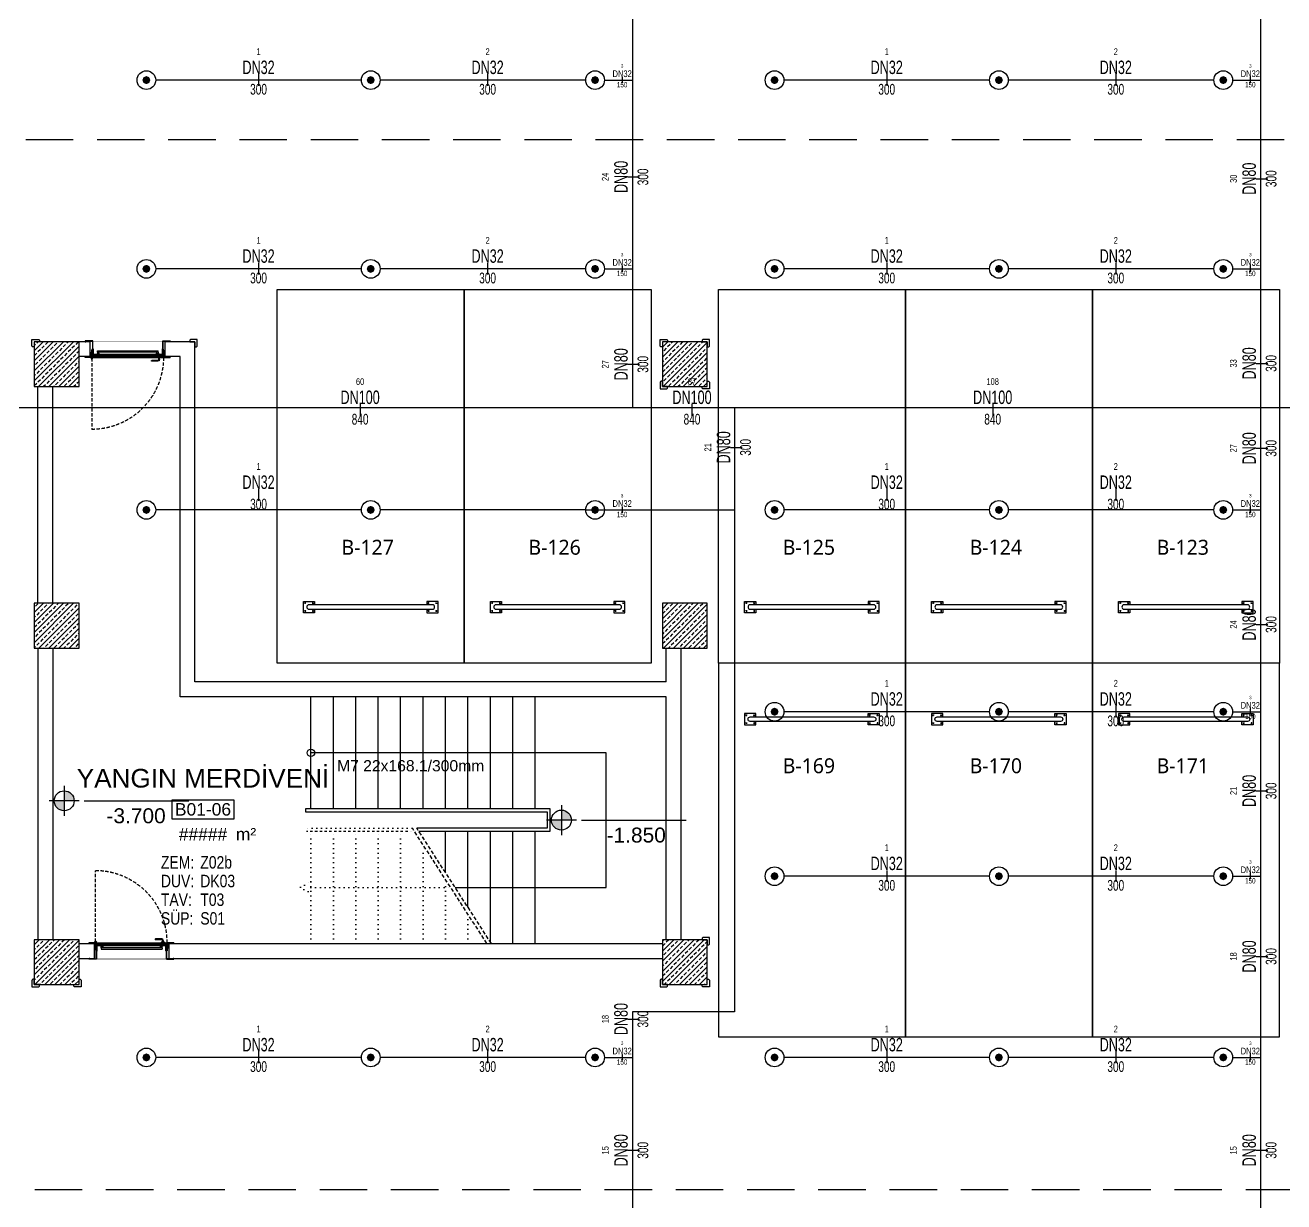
# Model space of a CAD drawing. Header units: millimetres. Extents: x -379292 to 1221486, y 92049 to 447512.
# Drawn here: x 360407 to 377238, y 237412 to 253154 of the extents above; entities that cross this region are included whole.
import ezdxf
from ezdxf.enums import TextEntityAlignment as Align

# ---------------------------------------------------------------- set-up
doc = ezdxf.new("R2010")
doc.units = ezdxf.units.MM
for name, pattern in [('( Hidden )', [0.375, 0.25, -0.125]), ('DOT', [6.35, 0, -6.35]), ('HIDDEN', [9.525, 6.35, -3.175])]:
    doc.linetypes.add(name, pattern=pattern)
for name, color, linetype in [('-M-YNGN-BORUID', 7, 'Continuous'), ('-M-YNGN-BORUUZUN', 7, 'Continuous'), ('-M-YNGN-BORUYUK', 7, 'Continuous'), ('-M-YNGN-SPR-YUK', 7, 'Continuous'), ('-M-YNGN-ZON2-CAP-', 7, 'Continuous'), ('-M-YNGN-ZON2-SPR-', 7, 'Continuous'), ('010-05', 1, 'Continuous'), ('05_DOOR', 2, 'Continuous'), ('05_EQUIPMENT', 1, 'Continuous'), ('05_HANDRAIL', 153, 'Continuous'), ('05_HATCH 1', 101, 'Continuous'), ('05_HATCH CONCRETE', 141, 'Continuous'), ('05_HATCH SOLID-1', 252, 'Continuous'), ('05_MATERIAL TEXT', 112, 'Continuous'), ('05_PLAN LEVEL', 2, 'Continuous'), ('05_ROOM M2', 161, 'Continuous'), ('05_ROOM NAME', 153, 'Continuous'), ('05_ROOM NUMBER', 152, 'Continuous'), ('05_STAIRS', 52, 'Continuous'), ('05_STAIRS ARROW', 2, 'Continuous'), ('05_STEEL HIDDEN', 61, 'HIDDEN'), ('05_SYMBOL', 2, 'Continuous'), ('05_TEXT 2.5', 212, 'Continuous'), ('05_WALL', 3, 'Continuous'), ('202-A-Y-MahalAd', 141, 'Continuous')]:
    doc.layers.add(name, color=color, linetype=linetype)
doc.layers.add('-M-YNGN-SPR-CAPCIZGI', color=188, linetype='Continuous', plot=False)
doc.layers.add('-M-YNGN-ZON2', color=4, linetype='SP', lineweight=30)
doc.styles.add('CIZGI', font='tahoma.ttf', dxfattribs={"width": 0.8, "oblique": 20})
doc.styles.add('DIM', font='arial.ttf')
doc.styles.add('HCAD', font='HCAD.SHX', dxfattribs={"width": 0.8, "height": 0.2})
doc.styles.add('PIPESIZE', font='hcad.shx', dxfattribs={"width": 0.8})
doc.styles.add('SPR-NOT', font='romans.shx')
doc.styles.get("Standard").update_dxf_attribs({"font": 'segoeuil.ttf'})
doc.styles.add('YAZI-2', font='arial.ttf', dxfattribs={"height": 2})
doc.styles.add('YAZI-2.5', font='arial.ttf', dxfattribs={"height": 2.5})
doc.styles.add('YAZI-3', font='arial.ttf', dxfattribs={"height": 3})
doc.linetypes.add('SP', pattern='A,2,-0.1,["SP",CIZGI,S=0.14,R=0.2,X=0,Y=-0.07],-0.255', length=2.355)
pattern_1 = [(225, (19752.8965, 13790.6787), (0.224506403, -0.224506403), []), (315, (19752.8965, 13790.6787), (0.224506403, 0.224506403), [])]
pattern_2 = [(315, (-21740.32198, 13790.6787), (-0.224506403, -0.224506403), []), (225, (-21740.32198, 13790.6787), (-0.224506403, 0.224506403), [])]
pattern_3 = [(270, (-695728.2336, -3493868.9414), (1.3748153225, -2.38125), [1.5875, -3.175]), (30, (-695728.2336, -3493868.9414), (1.3748153315, 2.3812499948), [1.5875, -3.175]), (330, (-695728.2336, -3493868.9414), (2.749630654, -5.2e-09), [-3.175, 1.5875])]
pattern_4 = [(225, (905000, -3e-07), (67.351921, -67.351921), []), (225, (904932.65, -3e-07), (67.351921, -67.351921), [47.625, -23.8125])]

# ---------------------------------------------------------------- blocks, each defined once
blk = doc.blocks.new('202_Vida')
at = {"color": 0, "linetype": 'ByBlock', "ltscale": 0.2}
for points in [[(1, 0), (-1, 0)], [(0, 1), (0, -1)]]:
    blk.add_lwpolyline(points, dxfattribs=at)
at = {"color": 0, "linetype": 'ByBlock'}
for radius in [0.42, 0.23, 0.155]:
    blk.add_circle((0, 0), radius, dxfattribs=at)
blk = doc.blocks.new('202_Stoper')
at = {"color": 0, "linetype": 'ByBlock'}
for points in [[(-750, -30), (-750, -75), (-900, -75), (-900, 75), (-750, 75), (-750, 30)], [(750, -30), (750, -75), (900, -75), (900, 75), (750, 75), (750, 30)]]:
    blk.add_lwpolyline(points, dxfattribs=at)
blk.add_lwpolyline([(825, -30, 1), (825, 30), (-825, 30, 1), (-825, -30)], format="xyb", close=True, dxfattribs=at)
at = {"color": 0, "linetype": 'ByBlock', "yscale": 10, "zscale": 10, "rotation": 180}
for p, xscale in [((-877, 53), -10), ((-772, 53), 10), ((772, 53), -10), ((877, 53), 10)]:
    blk.add_blockref('202_Vida', p, dxfattribs=dict(at, xscale=xscale))
at = {"color": 0, "linetype": 'ByBlock', "yscale": 10, "zscale": 10}
for p, xscale in [((-877, -52), 10), ((-772, -52), -10), ((772, -52), 10), ((877, -52), -10)]:
    blk.add_blockref('202_Vida', p, dxfattribs=dict(at, xscale=xscale))
blk = doc.blocks.new('202_Mahalblok')
at = {"color": 0, "linetype": 'ByBlock', "flags": 128}
blk.add_lwpolyline([(0, 0), (0, 5000), (2500, 5000), (2500, 0)], close=True, dxfattribs=at)
at = {"color": 252}
blk.add_blockref('202_Stoper', (1250, 750), dxfattribs=at)
at = {"color": 0, "linetype": 'ByBlock', "ltscale": 25}
blk.add_attdef('MAHALNO', text='', height=200, dxfattribs=at).set_placement((1209, 1390), align=Align.BOTTOM_CENTER)
blk = doc.blocks.new('PLAN KOT IKILI')
at = {"layer": '05_PLAN LEVEL'}
h = blk.add_hatch(color=2, dxfattribs=at)
h.paths.add_polyline_path([(0, 2), (0, 0), (2, 0, 0.414214)])
h.paths.add_polyline_path([(0, 0), (-2, 0, 0.414214), (0, -2)])
at = {"layer": '05_PLAN LEVEL', "color": 2}
for p, q in [((0, 3), (0, -3)), ((3, 0), (-3, 0)), ((4, 0), (25, 0))]:
    blk.add_line(p, q, dxfattribs=at)
blk.add_circle((0, 0), 2, dxfattribs=at)
at = {"layer": '05_PLAN LEVEL', "style": 'YAZI-3'}
for tag, p in [('BITMISKOT', (15, 3)), ('KABAKOT', (15, -3))]:
    blk.add_attdef(tag, text='', height=3, dxfattribs=at).set_placement(p, align=Align.MIDDLE)
blk = doc.blocks.new('*U87')
at = {"layer": '05_HANDRAIL', "color": 8}
blk.add_lwpolyline([(1444, 1500), (3200, 1500), (3200, 1800), (-70, 1800), (-70, 1760), (3160, 1760), (3160, 1540), (1418, 1540)], dxfattribs=at)
at = {"layer": '05_HANDRAIL', "color": 8, "linetype": 'DOT', "ltscale": 10}
blk.add_lwpolyline([(1352, 1540), (-50, 1540), (-50, 1500), (1384, 1500)], dxfattribs=at)
at = {"layer": '05_STAIRS', "color": 8, "flags": 128}
for points in [[(0, 1800), (0, 3300)], [(300, 1800), (300, 3300)], [(600, 1800), (600, 3300)], [(900, 1800), (900, 3300)], [(1200, 1800), (1200, 3300)], [(1500, 1800), (1500, 3300)], [(1800, 1800), (1800, 3300)], [(2100, 1800), (2100, 3300)], [(2400, 1800), (2400, 3300)], [(2700, 1800), (2700, 3300)], [(3000, 1800), (3000, 3300)], [(1928, 750), (3000, 750), (3950, 750), (3950, 2550), (0, 2550)], [(1444, 1500), (3200, 1500), (3200, 1800), (0, 1800)], [(1800, 949), (1800, 1500)], [(2100, 484), (2100, 1500)], [(2400, 0), (2400, 1500)], [(2700, 0), (2700, 1500)], [(3000, 0), (3000, 1500)]]:
    blk.add_lwpolyline(points, dxfattribs=at)
at = {"layer": '05_STAIRS', "color": 8, "linetype": '( Hidden )', "ltscale": 200}
for points in [[(2353, 0), (1358, 1540)], [(2413, 0), (1418, 1540)]]:
    blk.add_lwpolyline(points, dxfattribs=at)
at = {"layer": '05_STAIRS', "color": 8, "linetype": 'DOT', "ltscale": 10, "flags": 128}
for points in [[(0, 0), (0, 1500)], [(0, 1500), (1384, 1500)], [(300, 0), (300, 1500)], [(600, 0), (600, 1500)], [(900, 0), (900, 1500)], [(1200, 0), (1200, 1500)], [(1500, 1413), (1500, 1500)], [(1500, 0), (1500, 1321)], [(1800, 0), (1800, 856)], [(0, 825), (0, 675), (-145, 750), (0, 825)], [(0, 750), (1869, 750)], [(2100, 0), (2100, 392)]]:
    blk.add_lwpolyline(points, dxfattribs=at)
at = {"layer": '05_STAIRS ARROW', "color": 8, "ltscale": 2}
blk.add_circle((0, 2550), 50, dxfattribs=at)
blk = doc.blocks.new('VIDA')
at = {"layer": '05_EQUIPMENT'}
h = blk.add_hatch(dxfattribs=at)
h.set_pattern_fill('LINE', color=256, scale=0.1, angle=150, style=0)
h.set_pattern_definition([(330, (-3585.31887, 6072.20274), (0.03125, 0.05412658774), [])])
h.paths.add_polyline_path([(-0.1, -0.3), (-0.1, -1.7), (0.1, -1.7), (0.1, -0.3)])
h.paths.add_polyline_path([(-0.1, -0.3), (0.1, -0.3), (0, 0)])
for p, q in [((-0.1, -0.3), (0, 0)), ((0.1, -0.3), (0, 0)), ((0, -2), (-0.2, -2)), ((0.1, -1.7), (-0.1, -1.7)), ((0.1, -2), (-0.1, -2)), ((0, -2), (0, -2)), ((0.2, -2), (0, -2)), ((0, -2), (0, -2)), ((0, -2), (0, -2))]:
    blk.add_line(p, q, dxfattribs=at)
for points in [[(-0.2, -2), (-0.1, -2), (-0.1, -0.3)], [(0.2, -2), (0.1, -2), (0.1, -0.3)]]:
    blk.add_lwpolyline(points, dxfattribs=at)
blk = doc.blocks.new('*U97')
at = {"color": 8}
blk.add_wipeout([(0, 5), (0, -206), (1000, -206), (1000, 5)], dxfattribs=at)
at = {"layer": '010-05', "ltscale": 7}
h = blk.add_hatch(dxfattribs=at)
h.set_pattern_fill('ANSI37', color=8, scale=0.1, angle=540, style=0)
h.set_pattern_definition(pattern_1)
edge = h.paths.add_edge_path(flags=16)
edge.add_line((28, -35), (28, -44))
edge.add_line((28, -44), (22, -44))
edge.add_line((22, -44), (22, -37))
edge.add_arc((26, -39), 4.69, 56.5428, 159.2569, ccw=False)
edge = h.paths.add_edge_path()
edge.add_line((29, -33), (29, -45))
edge.add_line((29, -45), (21, -45))
edge.add_line((21, -45), (21, -31))
edge.add_line((21, -31), (34, -31))
edge.add_line((34, -31), (32, -31))
edge.add_arc((32, -34), 2.82, 91.1093, 165.5986)
edge = h.paths.add_edge_path(flags=16)
edge.add_arc((32, -34), 3.82, 143.4668, 165.5986, ccw=False)
edge.add_line((29, -32), (22, -32))
edge.add_line((22, -32), (22, -35))
edge.add_arc((26, -42), 8.25, 70.1103, 120.2945, ccw=False)
edge.add_line((28, -34), (28, -33))
edge.add_line((28, -33), (29, -33))
h = blk.add_hatch(dxfattribs=at)
h.set_pattern_fill('ANSI37', color=8, scale=0.1, angle=540, style=0)
h.set_pattern_definition(pattern_2)
edge = h.paths.add_edge_path(flags=16)
edge.add_line((972, -35), (972, -44))
edge.add_line((972, -44), (978, -44))
edge.add_line((978, -44), (978, -37))
edge.add_arc((974, -39), 4.69, 20.7431, 123.4572)
edge = h.paths.add_edge_path()
edge.add_line((971, -33), (971, -45))
edge.add_line((971, -45), (979, -45))
edge.add_line((979, -45), (979, -31))
edge.add_line((979, -31), (966, -31))
edge.add_line((966, -31), (968, -31))
edge.add_arc((968, -34), 2.82, 14.4014, 88.8907, ccw=False)
edge = h.paths.add_edge_path(flags=16)
edge.add_arc((968, -34), 3.82, 14.4014, 36.5332)
edge.add_line((971, -32), (978, -32))
edge.add_line((978, -32), (978, -35))
edge.add_arc((974, -42), 8.25, 59.7055, 109.8897)
edge.add_line((972, -34), (972, -33))
edge.add_line((972, -33), (971, -33))
at = {"layer": '05_HATCH 1'}
h = blk.add_hatch(dxfattribs=at)
h.set_pattern_fill('HONEY', color=8, scale=0.5, angle=270, style=0)
h.set_pattern_definition(pattern_3)
h.paths.add_polyline_path([(40, -3), (44, -9), (956, -9), (960, -3)])
h = blk.add_hatch(dxfattribs=at)
h.set_pattern_fill('HONEY', color=8, scale=0.5, angle=270, style=0)
h.set_pattern_definition(pattern_3)
h.paths.add_polyline_path([(40, -15), (44, -10), (956, -10), (960, -15)])
at = {"color": 8, "linetype": 'HIDDEN', "ltscale": 7}
blk.add_line((21, 21), (21, 973), dxfattribs=at)
at = {"color": 8, "ltscale": 7}
for p, q in [((22, 10), (948, 10)), ((22, 10), (978, 10)), ((22, 9), (22, 10)), ((27, 2), (27, 1)), ((27, 2), (37, 2)), ((27, 1), (37, 1)), ((37, 5), (36, 5)), ((37, 9), (963, 9)), ((963, 2), (37, 2)), ((37, 2), (44, -9)), ((37, 1), (43, -9)), ((905, 60), (822, 60)), ((905, 50), (822, 50)), ((942, 15), (897, 15)), ((897, 15), (897, 10)), ((915, 40), (915, 15)), ((925, 40), (925, 15)), ((942, 15), (942, 10)), ((963, 2), (956, -9)), ((963, 1), (957, -9)), ((963, 5), (964, 5)), ((973, 2), (963, 2)), ((973, 1), (963, 1)), ((973, 2), (973, 1)), ((978, 9), (978, 10)), ((978, 9), (978, 10)), ((963, -27), (22, -27)), ((22, -27), (963, -27)), ((22, -28), (22, -27)), ((963, -28), (22, -28)), ((978, -28), (22, -28)), ((43, -9), (27, -9)), ((27, -20), (37, -20)), ((27, -20), (27, -21)), ((27, -21), (37, -21)), ((33, -28), (963, -28)), ((37, -23), (36, -23)), ((37, -20), (43, -9)), ((37, -21), (44, -10)), ((963, -21), (37, -21)), ((956, -9), (44, -9)), ((956, -10), (44, -10)), ((96, -58), (96, -38)), ((909, -58), (96, -58)), ((96, -58), (96, -78)), ((96, -78), (909, -78)), ((116, -38), (116, -58)), ((889, -38), (889, -58)), ((909, -58), (909, -38)), ((909, -58), (909, -78)), ((963, -21), (956, -10)), ((963, -20), (957, -9)), ((957, -9), (973, -9)), ((973, -20), (963, -20)), ((973, -21), (963, -21)), ((963, -23), (964, -23)), ((973, -20), (973, -21)), ((978, -28), (978, -27)), ((978, -28), (978, -27))]:
    blk.add_line(p, q, dxfattribs=at)
at = {"color": 8, "ltscale": 7, "flags": 128}
for points in [[(36, -101, -1), (34, -101), (34, -85), (32, -85), (32, -101, 1), (38, -101), (38, -35, 1), (30, -35), (30, -45), (20, -45), (20, 10), (-68, 10), (-68, 0), (-58, 0), (-58, 2), (-66, 2), (-66, 8), (18, 8), (18, -47), (32, -47), (32, -35, -1), (36, -35)], [(964, -101, 1), (966, -101), (966, -85), (968, -85), (968, -101, -1), (962, -101), (962, -35, -1), (970, -35), (970, -45), (980, -45), (980, 10), (1068, 10), (1068, 0), (1058, 0), (1058, 2), (1066, 2), (1066, 8), (982, 8), (982, -47), (968, -47), (968, -35, 1), (964, -35)]]:
    blk.add_lwpolyline(points, format="xyb", close=True, dxfattribs=at)
at = {"color": 8, "ltscale": 7}
for points in [[(37, 5), (37, 9), (22, 9), (22, -27), (37, -27), (37, -23)], [(36, 5), (36, 8), (23, 8), (23, -26), (36, -26), (36, -23)], [(963, 5), (963, 9), (978, 9), (978, -27), (963, -27), (963, -23)], [(964, 5), (964, 8), (977, 8), (977, -26), (964, -26), (964, -23)], [(86, -28), (86, -38), (128, -38), (128, -28)], [(919, -28), (919, -38), (877, -38), (877, -28)]]:
    blk.add_lwpolyline(points, dxfattribs=at)
for points in [[(32, -55), (32, -210), (-68, -210), (-68, -200), (-58, -200), (-58, -202), (-66, -202), (-66, -208), (30, -208), (30, -55)], [(29, -57), (20, -57), (20, -83), (30, -93), (30, -106), (28, -106), (28, -94), (18, -84), (18, -55), (29, -55)], [(40, -3), (44, -9), (956, -9), (960, -3)], [(40, -15), (44, -10), (956, -10), (960, -15)], [(968, -55), (968, -210), (1068, -210), (1068, -200), (1058, -200), (1058, -202), (1066, -202), (1066, -208), (970, -208), (970, -55)], [(971, -57), (980, -57), (980, -83), (970, -93), (970, -106), (972, -106), (972, -94), (982, -84), (982, -55), (971, -55)]]:
    blk.add_lwpolyline(points, close=True, dxfattribs=at)
for radius in [10.1, 6.72]:
    blk.add_circle((21, 21), radius, dxfattribs=at)
at = {"color": 8, "linetype": 'HIDDEN', "ltscale": 7}
blk.add_arc((18, 13), 960, 359.7875, 89.8098, dxfattribs=at)
at = {"color": 8, "ltscale": 7}
for centre, radius, start, end in [((822, 55), 5, 90, 270), ((905, 40), 20, 0, 90), ((905, 40), 10, 0, 90)]:
    blk.add_arc(centre, radius, start, end, dxfattribs=at)
at = {"layer": '010-05', "color": 8, "ltscale": 7}
for points in [[(29, -33, -0.336971), (32, -31), (34, -31), (29, -31), (21, -31), (21, -45), (29, -45)], [(28, -34, 0.222538), (22, -35), (22, -32), (29, -32, 0.09687), (29, -33), (28, -33)], [(28, -44), (22, -44), (22, -37, -0.473637), (28, -35)], [(971, -33, 0.336971), (968, -31), (966, -31), (971, -31), (979, -31), (979, -45), (971, -45)], [(972, -34, -0.222538), (978, -35), (978, -32), (971, -32, -0.09687), (971, -33), (972, -33)], [(972, -44), (978, -44), (978, -37, 0.473637), (972, -35)]]:
    blk.add_lwpolyline(points, format="xyb", close=True, dxfattribs=at)
at = {"layer": '05_STEEL HIDDEN', "color": 8, "ltscale": 7}
for points in [[(17, -48), (17, -23), (11, -23), (11, -49), (23, -77), (23, -99), (29, -99), (29, -76)], [(983, -48), (983, -23), (989, -23), (989, -49), (977, -77), (977, -99), (971, -99), (971, -76)]]:
    blk.add_lwpolyline(points, close=True, dxfattribs=at)
at = {"layer": '05_STEEL HIDDEN', "color": 8, "ltscale": 7, "flags": 128}
for points in [[(17, -23), (18, -23), (18, -48), (30, -76), (30, -99), (29, -99)], [(983, -23), (982, -23), (982, -48), (970, -76), (970, -99), (971, -99)]]:
    blk.add_lwpolyline(points, dxfattribs=at)
at = {"layer": '05_WALL', "color": 8, "ltscale": 20}
for points in [[(0, 0), (0, -200)], [(1000, 0), (1000, -200)]]:
    blk.add_lwpolyline(points, dxfattribs=at)
at = {"color": 8, "ltscale": 7, "yscale": 10, "zscale": 10, "rotation": 180}
for p, xscale in [((25, -65), -10), ((975, -65), 10)]:
    blk.add_blockref('VIDA', p, dxfattribs=dict(at, xscale=xscale))
blk = doc.blocks.new('bariyer')
at = {"color": 8, "ltscale": 25}
blk.add_lwpolyline([(0, -70), (15, -70, 0.414214), (30, -55), (30, 30), (-55, 30, 0.414214), (-70, 15), (-70, 0), (0, 0)], format="xyb", close=True, dxfattribs=at)
blk = doc.blocks.new('*U98')
at = {"color": 8}
blk.add_wipeout([(0, 5), (0, -206), (1000, -206), (1000, 5)], dxfattribs=at)
at = {"layer": '010-05', "ltscale": 7}
h = blk.add_hatch(dxfattribs=at)
h.set_pattern_fill('ANSI37', color=8, scale=0.1, angle=540, style=0)
h.set_pattern_definition(pattern_1)
edge = h.paths.add_edge_path(flags=16)
edge.add_line((28, -35), (28, -44))
edge.add_line((28, -44), (22, -44))
edge.add_line((22, -44), (22, -37))
edge.add_arc((26, -39), 4.69, 56.5428, 159.2569, ccw=False)
edge = h.paths.add_edge_path()
edge.add_line((29, -33), (29, -45))
edge.add_line((29, -45), (21, -45))
edge.add_line((21, -45), (21, -31))
edge.add_line((21, -31), (34, -31))
edge.add_line((34, -31), (32, -31))
edge.add_arc((32, -34), 2.82, 91.1093, 165.5986)
edge = h.paths.add_edge_path(flags=16)
edge.add_arc((32, -34), 3.82, 143.4668, 165.5986, ccw=False)
edge.add_line((29, -32), (22, -32))
edge.add_line((22, -32), (22, -35))
edge.add_arc((26, -42), 8.25, 70.1103, 120.2945, ccw=False)
edge.add_line((28, -34), (28, -33))
edge.add_line((28, -33), (29, -33))
h = blk.add_hatch(dxfattribs=at)
h.set_pattern_fill('ANSI37', color=8, scale=0.1, angle=540, style=0)
h.set_pattern_definition(pattern_2)
edge = h.paths.add_edge_path(flags=16)
edge.add_line((972, -35), (972, -44))
edge.add_line((972, -44), (978, -44))
edge.add_line((978, -44), (978, -37))
edge.add_arc((974, -39), 4.69, 20.7431, 123.4572)
edge = h.paths.add_edge_path()
edge.add_line((971, -33), (971, -45))
edge.add_line((971, -45), (979, -45))
edge.add_line((979, -45), (979, -31))
edge.add_line((979, -31), (966, -31))
edge.add_line((966, -31), (968, -31))
edge.add_arc((968, -34), 2.82, 14.4014, 88.8907, ccw=False)
edge = h.paths.add_edge_path(flags=16)
edge.add_arc((968, -34), 3.82, 14.4014, 36.5332)
edge.add_line((971, -32), (978, -32))
edge.add_line((978, -32), (978, -35))
edge.add_arc((974, -42), 8.25, 59.7055, 109.8897)
edge.add_line((972, -34), (972, -33))
edge.add_line((972, -33), (971, -33))
at = {"layer": '05_HATCH 1'}
h = blk.add_hatch(dxfattribs=at)
h.set_pattern_fill('HONEY', color=8, scale=0.5, angle=270, style=0)
h.set_pattern_definition(pattern_3)
h.paths.add_polyline_path([(40, -3), (44, -9), (956, -9), (960, -3)])
h = blk.add_hatch(dxfattribs=at)
h.set_pattern_fill('HONEY', color=8, scale=0.5, angle=270, style=0)
h.set_pattern_definition(pattern_3)
h.paths.add_polyline_path([(40, -15), (44, -10), (956, -10), (960, -15)])
at = {"color": 8, "linetype": 'HIDDEN', "ltscale": 7}
blk.add_line((21, 21), (21, 973), dxfattribs=at)
at = {"color": 8, "ltscale": 7}
for p, q in [((22, 10), (948, 10)), ((22, 10), (978, 10)), ((22, 9), (22, 10)), ((27, 2), (27, 1)), ((27, 2), (37, 2)), ((27, 1), (37, 1)), ((37, 5), (36, 5)), ((37, 9), (963, 9)), ((963, 2), (37, 2)), ((37, 2), (44, -9)), ((37, 1), (43, -9)), ((905, 60), (822, 60)), ((905, 50), (822, 50)), ((942, 15), (897, 15)), ((897, 15), (897, 10)), ((915, 40), (915, 15)), ((925, 40), (925, 15)), ((942, 15), (942, 10)), ((963, 2), (956, -9)), ((963, 1), (957, -9)), ((963, 5), (964, 5)), ((973, 2), (963, 2)), ((973, 1), (963, 1)), ((973, 2), (973, 1)), ((978, 9), (978, 10)), ((978, 9), (978, 10)), ((963, -27), (22, -27)), ((22, -27), (963, -27)), ((22, -28), (22, -27)), ((963, -28), (22, -28)), ((978, -28), (22, -28)), ((43, -9), (27, -9)), ((27, -20), (37, -20)), ((27, -20), (27, -21)), ((27, -21), (37, -21)), ((33, -28), (963, -28)), ((37, -23), (36, -23)), ((37, -20), (43, -9)), ((37, -21), (44, -10)), ((963, -21), (37, -21)), ((956, -9), (44, -9)), ((956, -10), (44, -10)), ((96, -58), (96, -38)), ((909, -58), (96, -58)), ((96, -58), (96, -78)), ((96, -78), (909, -78)), ((116, -38), (116, -58)), ((889, -38), (889, -58)), ((909, -58), (909, -38)), ((909, -58), (909, -78)), ((963, -21), (956, -10)), ((963, -20), (957, -9)), ((957, -9), (973, -9)), ((973, -20), (963, -20)), ((973, -21), (963, -21)), ((963, -23), (964, -23)), ((973, -20), (973, -21)), ((978, -28), (978, -27)), ((978, -28), (978, -27))]:
    blk.add_line(p, q, dxfattribs=at)
at = {"color": 8, "ltscale": 7, "flags": 128}
for points in [[(36, -101, -1), (34, -101), (34, -85), (32, -85), (32, -101, 1), (38, -101), (38, -35, 1), (30, -35), (30, -45), (20, -45), (20, 10), (-68, 10), (-68, 0), (-58, 0), (-58, 2), (-66, 2), (-66, 8), (18, 8), (18, -47), (32, -47), (32, -35, -1), (36, -35)], [(964, -101, 1), (966, -101), (966, -85), (968, -85), (968, -101, -1), (962, -101), (962, -35, -1), (970, -35), (970, -45), (980, -45), (980, 10), (1068, 10), (1068, 0), (1058, 0), (1058, 2), (1066, 2), (1066, 8), (982, 8), (982, -47), (968, -47), (968, -35, 1), (964, -35)]]:
    blk.add_lwpolyline(points, format="xyb", close=True, dxfattribs=at)
at = {"color": 8, "ltscale": 7}
for points in [[(37, 5), (37, 9), (22, 9), (22, -27), (37, -27), (37, -23)], [(36, 5), (36, 8), (23, 8), (23, -26), (36, -26), (36, -23)], [(963, 5), (963, 9), (978, 9), (978, -27), (963, -27), (963, -23)], [(964, 5), (964, 8), (977, 8), (977, -26), (964, -26), (964, -23)], [(86, -28), (86, -38), (128, -38), (128, -28)], [(919, -28), (919, -38), (877, -38), (877, -28)]]:
    blk.add_lwpolyline(points, dxfattribs=at)
for points in [[(32, -55), (32, -210), (-68, -210), (-68, -200), (-58, -200), (-58, -202), (-66, -202), (-66, -208), (30, -208), (30, -55)], [(29, -57), (20, -57), (20, -83), (30, -93), (30, -106), (28, -106), (28, -94), (18, -84), (18, -55), (29, -55)], [(40, -3), (44, -9), (956, -9), (960, -3)], [(40, -15), (44, -10), (956, -10), (960, -15)], [(968, -55), (968, -210), (1068, -210), (1068, -200), (1058, -200), (1058, -202), (1066, -202), (1066, -208), (970, -208), (970, -55)], [(971, -57), (980, -57), (980, -83), (970, -93), (970, -106), (972, -106), (972, -94), (982, -84), (982, -55), (971, -55)]]:
    blk.add_lwpolyline(points, close=True, dxfattribs=at)
for radius in [10.1, 6.72]:
    blk.add_circle((21, 21), radius, dxfattribs=at)
at = {"color": 8, "linetype": 'HIDDEN', "ltscale": 7}
blk.add_arc((18, 13), 960, 359.7875, 89.8098, dxfattribs=at)
at = {"color": 8, "ltscale": 7}
for centre, radius, start, end in [((822, 55), 5, 90, 270), ((905, 40), 20, 0, 90), ((905, 40), 10, 0, 90)]:
    blk.add_arc(centre, radius, start, end, dxfattribs=at)
at = {"layer": '010-05', "color": 8, "ltscale": 7}
for points in [[(29, -33, -0.336971), (32, -31), (34, -31), (29, -31), (21, -31), (21, -45), (29, -45)], [(28, -34, 0.222538), (22, -35), (22, -32), (29, -32, 0.09687), (29, -33), (28, -33)], [(28, -44), (22, -44), (22, -37, -0.473637), (28, -35)], [(971, -33, 0.336971), (968, -31), (966, -31), (971, -31), (979, -31), (979, -45), (971, -45)], [(972, -34, -0.222538), (978, -35), (978, -32), (971, -32, -0.09687), (971, -33), (972, -33)], [(972, -44), (978, -44), (978, -37, 0.473637), (972, -35)]]:
    blk.add_lwpolyline(points, format="xyb", close=True, dxfattribs=at)
at = {"layer": '05_STEEL HIDDEN', "color": 8, "ltscale": 7}
for points in [[(17, -48), (17, -23), (11, -23), (11, -49), (23, -77), (23, -99), (29, -99), (29, -76)], [(983, -48), (983, -23), (989, -23), (989, -49), (977, -77), (977, -99), (971, -99), (971, -76)]]:
    blk.add_lwpolyline(points, close=True, dxfattribs=at)
at = {"layer": '05_STEEL HIDDEN', "color": 8, "ltscale": 7, "flags": 128}
for points in [[(17, -23), (18, -23), (18, -48), (30, -76), (30, -99), (29, -99)], [(983, -23), (982, -23), (982, -48), (970, -76), (970, -99), (971, -99)]]:
    blk.add_lwpolyline(points, dxfattribs=at)
at = {"layer": '05_WALL', "color": 8, "ltscale": 20}
for points in [[(0, 0), (0, -200)], [(1000, 0), (1000, -200)]]:
    blk.add_lwpolyline(points, dxfattribs=at)
at = {"color": 8, "ltscale": 7, "yscale": 10, "zscale": 10, "rotation": 180}
for p, xscale in [((25, -65), -10), ((975, -65), 10)]:
    blk.add_blockref('VIDA', p, dxfattribs=dict(at, xscale=xscale))
blk = doc.blocks.new('başlık')
at = {"layer": '05_MATERIAL TEXT', "style": 'DIM', "width": 0.8}
for s, p in [('ZEM:', (0, 50)), ('DUV:', (0, -100)), ('TAV:', (0, -250)), ('SÜP:', (0, -400))]:
    blk.add_text(s, height=100, dxfattribs=at).set_placement(p, align=Align.MIDDLE_LEFT)
blk = doc.blocks.new('MAHAL')
at = {"layer": '05_ROOM NUMBER'}
blk.add_lwpolyline([(-5.46, -10.75), (4.54, -10.75), (4.54, -7.75), (-5.46, -7.75)], close=True, dxfattribs=at)
at = {"layer": '05_HATCH SOLID-1', "xscale": 0.02, "yscale": 0.02, "zscale": 0.02}
blk.add_blockref('başlık', (-7.21, -18.75), dxfattribs=at)
at = {"layer": '05_MATERIAL TEXT', "style": 'DIM', "width": 0.8}
for tag, p in [('ZEMİN', (-0.89, -17.75)), ('DUVAR', (-0.89, -20.75)), ('TAVAN', (-0.89, -23.75)), ('SÜPÜRGELİK', (-0.89, -26.75))]:
    blk.add_attdef(tag, text='', height=2, dxfattribs=at).set_placement(p, align=Align.MIDDLE_LEFT)
at = {"layer": '05_ROOM M2', "insert": (6.45, -13.24), "char_height": 2, "attachment_point": 5, "style": 'YAZI-2'}
blk.add_mtext_dynamic_manual_height_columns('m²', width=6.9387, gutter_width=625, heights=[0], dxfattribs=at)
at = {"layer": '05_ROOM M2', "style": 'YAZI-2'}
blk.add_attdef('MAHALM2', text='', height=2, dxfattribs=at).set_placement((-0.46, -13.25), align=Align.MIDDLE_CENTER)
at = {"layer": '05_ROOM NAME', "style": 'YAZI-3'}
for tag, p in [('INGMAHALADI', (-0.46, 0.75)), ('TURMAHALADI', (-0.46, -4.25))]:
    blk.add_attdef(tag, text='', height=3, dxfattribs=at).set_placement(p, align=Align.MIDDLE_CENTER)
at = {"layer": '05_ROOM NUMBER', "style": 'YAZI-2'}
blk.add_attdef('MAHALNO', text='', height=2, dxfattribs=at).set_placement((-0.46, -9.25), align=Align.MIDDLE_CENTER)
blk = doc.blocks.new('OtoParkBodrumKatMimari')
at = {"layer": '05_HATCH CONCRETE'}
h = blk.add_hatch(dxfattribs=at)
h.set_pattern_fill('ANSI33', color=8, scale=15, angle=180, style=0)
h.set_pattern_definition(pattern_4)
h.paths.add_polyline_path([(88400, 148100), (87800, 148100), (87800, 147500), (88400, 147500)])
h = blk.add_hatch(dxfattribs=at)
h.set_pattern_fill('ANSI33', color=8, scale=15, angle=180, style=0)
h.set_pattern_definition(pattern_4)
h.paths.add_polyline_path([(80000, 144600), (79400, 144600), (79400, 144000), (80000, 144000)])
h = blk.add_hatch(dxfattribs=at)
h.set_pattern_fill('ANSI33', color=8, scale=15, angle=180, style=0)
h.set_pattern_definition(pattern_4)
h.paths.add_polyline_path([(88400, 144600), (87800, 144600), (87800, 144000), (88400, 144000)])
h = blk.add_hatch(dxfattribs=at)
h.set_pattern_fill('ANSI33', color=8, scale=15, angle=180, style=0)
h.set_pattern_definition(pattern_4)
h.paths.add_polyline_path([(80000, 140100), (79400, 140100), (79400, 139500), (80000, 139500)])
h = blk.add_hatch(dxfattribs=at)
h.set_pattern_fill('ANSI33', color=8, scale=15, angle=180, style=0)
h.set_pattern_definition(pattern_4)
h.paths.add_polyline_path([(88400, 140100), (87800, 140100), (87800, 139500), (88400, 139500)])
at = {"color": 5}
for points in [[(88400, 148100), (87800, 148100), (87800, 147500), (88400, 147500)], [(80000, 144600), (79400, 144600), (79400, 144000), (80000, 144000)], [(88400, 144600), (87800, 144600), (87800, 144000), (88400, 144000)], [(80000, 140100), (79400, 140100), (79400, 139500), (80000, 139500)], [(88400, 140100), (87800, 140100), (87800, 139500), (88400, 139500)]]:
    blk.add_lwpolyline(points, close=True, dxfattribs=at)
at = {"layer": '05_WALL', "color": 8, "flags": 128}
for points in [[(87850, 143550), (81550, 143550), (81550, 148100), (80000, 148100)], [(87850, 140100), (87850, 143350), (81350, 143350), (81350, 147900), (80000, 147900)], [(79450, 144600), (79450, 147500)], [(79650, 144600), (79650, 147500)], [(79450, 144000), (79450, 140100)], [(79650, 144000), (79650, 140100)], [(87850, 143550), (87850, 144000)], [(88050, 140100), (88050, 144000)], [(80000, 140050), (87800, 140050)], [(80000, 139850), (87800, 139850)]]:
    blk.add_lwpolyline(points, dxfattribs=at)
blk.add_blockref('*U87', (83100, 140050))
at = {"layer": '05_PLAN LEVEL'}
ref = blk.add_blockref('PLAN KOT IKILI', (79801, 141958), dxfattribs=dict(at, xscale=66.66666666666666, yscale=66.66666666666666, zscale=66.66666666666666))
ref.add_attrib('KABAKOT', '-3.700 ', dxfattribs={"height": 200, "style": 'YAZI-3'}).set_placement((80801, 141758), align=Align.MIDDLE)
ref = blk.add_blockref('PLAN KOT IKILI', (86450, 141700), dxfattribs=dict(at, xscale=66.66666666666666, yscale=66.66666666666666, zscale=66.66666666666666))
ref.add_attrib('KABAKOT', '-1.850', dxfattribs={"height": 200, "style": 'YAZI-3'}).set_placement((87450, 141500), align=Align.MIDDLE)
at = {"layer": '05_SYMBOL', "color": 8, "xscale": -1}
for p in [(79400, 148100), (87800, 148100)]:
    blk.add_blockref('bariyer', p, dxfattribs=at)
at = {"layer": '05_SYMBOL', "color": 8}
for p in [(81550, 148100), (88400, 148100), (88400, 140100)]:
    blk.add_blockref('bariyer', p, dxfattribs=at)
at = {"layer": '05_SYMBOL', "color": 8, "rotation": 180}
for p in [(87800, 147500), (79400, 139500), (87800, 139500)]:
    blk.add_blockref('bariyer', p, dxfattribs=at)
at = {"layer": '05_SYMBOL', "color": 8, "xscale": -1, "rotation": 180}
for p in [(88400, 147500), (80000, 139500), (88400, 139500)]:
    blk.add_blockref('bariyer', p, dxfattribs=at)
at = {"layer": '202-A-Y-MahalAd', "color": 8, "ltscale": 25}
for p, values in [((82650, 143800), {'MAHALNO': 'B-127'}), ((85150, 143800), {'MAHALNO': 'B-126'}), ((88550, 143800), {'MAHALNO': 'B-125'}), ((91050, 143800), {'MAHALNO': 'B-124'}), ((93550, 143800), {'MAHALNO': 'B-123'})]:
    blk.add_blockref('202_Mahalblok', p, dxfattribs=at).add_auto_attribs(values)
ref = blk.add_blockref('202_Mahalblok', (88550, 143800), dxfattribs=dict(at, xscale=-1, rotation=180))
ref.add_attrib('MAHALNO', 'B-169', dxfattribs={"layer": '0', "color": 0, "linetype": 'ByBlock', "ltscale": 25, "height": 200}).set_placement((89759, 142267), align=Align.BOTTOM_CENTER)
ref = blk.add_blockref('202_Mahalblok', (91050, 143800), dxfattribs=dict(at, xscale=-1, rotation=180))
ref.add_attrib('MAHALNO', 'B-170', dxfattribs={"layer": '0', "color": 0, "linetype": 'ByBlock', "ltscale": 25, "height": 200}).set_placement((92259, 142267), align=Align.BOTTOM_CENTER)
ref = blk.add_blockref('202_Mahalblok', (93550, 143800), dxfattribs=dict(at, xscale=-1, rotation=180))
ref.add_attrib('MAHALNO', 'B-171', dxfattribs={"layer": '0', "color": 0, "linetype": 'ByBlock', "ltscale": 25, "height": 200}).set_placement((94759, 142267), align=Align.BOTTOM_CENTER)
at = {"layer": '05_TEXT 2.5', "insert": (83450, 142350), "char_height": 150, "attachment_point": 7, "style": 'YAZI-2.5'}
blk.add_mtext_dynamic_manual_height_columns('\\A1;M7 22x168.1/300mm', width=4150.39, gutter_width=12.5, heights=[101], dxfattribs=at)
at = {"layer": '05_DOOR', "xscale": -1, "rotation": 180}
blk.add_blockref('*U97', (80150, 147900), dxfattribs=at)
at = {"layer": '05_HATCH CONCRETE'}
h = blk.add_hatch(dxfattribs=at)
h.set_pattern_fill('ANSI33', color=8, scale=15, angle=180, style=0)
h.set_pattern_definition(pattern_4)
h.paths.add_polyline_path([(80000, 148100), (79400, 148100), (79400, 147500), (80000, 147500)])
at = {"color": 5}
blk.add_lwpolyline([(80000, 148100), (79400, 148100), (79400, 147500), (80000, 147500)], close=True, dxfattribs=at)
at = {"layer": '05_SYMBOL', "color": 252, "linetype": 'HIDDEN', "ltscale": 100}
blk.add_lwpolyline([(17400, 138759, 0.414214), (19400, 136759), (128500, 136759, 0.414214), (130500, 138759), (130500, 148800, 0.414214), (128500, 150800), (19400, 150800, 0.414214), (17400, 148800), (17400, 138759)], format="xyb", dxfattribs=at)
at = {"layer": '05_DOOR'}
blk.add_blockref('*U98', (80200, 140050), dxfattribs=at)
at = {"layer": '05_ROOM NUMBER'}
ref = blk.add_blockref('MAHAL', (81695, 142614), dxfattribs=dict(at, xscale=83.33333333333333, yscale=83.33333333333333, zscale=83.33333333333333))
ref.add_attrib('TURMAHALADI', 'YANGIN MERDİVENİ', dxfattribs={"layer": '05_ROOM NAME', "height": 250, "style": 'YAZI-3'}).set_placement((81657, 142260), align=Align.MIDDLE_CENTER)
ref.add_attrib('MAHALNO', 'B01-06', dxfattribs={"height": 166.7, "style": 'YAZI-2'}).set_placement((81657, 141844), align=Align.MIDDLE_CENTER)
ref.add_attrib('MAHALM2', '#####', dxfattribs={"layer": '05_ROOM M2', "height": 166.7, "style": 'YAZI-2'}).set_placement((81657, 141510), align=Align.MIDDLE_CENTER)
ref.add_attrib('ZEMİN', 'Z02b', dxfattribs={"layer": '05_MATERIAL TEXT', "height": 166.7, "style": 'DIM', "width": 0.8}).set_placement((81621, 141135), align=Align.MIDDLE_LEFT)
ref.add_attrib('DUVAR', 'DK03', dxfattribs={"layer": '05_MATERIAL TEXT', "height": 166.7, "style": 'DIM', "width": 0.8}).set_placement((81621, 140885), align=Align.MIDDLE_LEFT)
ref.add_attrib('TAVAN', 'T03', dxfattribs={"layer": '05_MATERIAL TEXT', "height": 166.7, "style": 'DIM', "width": 0.8}).set_placement((81621, 140635), align=Align.MIDDLE_LEFT)
ref.add_attrib('SÜPÜRGELİK', 'S01', dxfattribs={"layer": '05_MATERIAL TEXT', "height": 166.7, "style": 'DIM', "width": 0.8}).set_placement((81621, 140385), align=Align.MIDDLE_LEFT)
blk = doc.blocks.new('SP-C-UP-12')
at = {"ltscale": 10}
blk.add_line((0, 0), (0, 0), dxfattribs=at)
at = {"color": 1, "linetype": 'Continuous'}
blk.add_circle((0, 0), 12.5, dxfattribs=at)
at = {"ltscale": 10}
for points in [[(-5.4, 0), (-3.8, 3.8), (-3.8, -3.8), (0, 5.4)], [(-3.8, -3.8), (0, 5.4), (0, -5.4), (3.8, 3.8)], [(0, -5.4), (3.8, 3.8), (3.8, -3.8), (5.4, 0)]]:
    blk.add_solid(points, dxfattribs=at)
at = {"layer": '-M-YNGN-SPR-YUK', "style": 'SPR-NOT', "width": 0.5, "flags": 9}
for tag, p in [('YUK', (0, 17.8)), ('CAP', (0, 14.4)), ('TIP', (0.2, 10.8))]:
    blk.add_attdef(tag, text='', height=2.5, dxfattribs=at).set_placement(p, align=Align.MIDDLE_CENTER)
blk = doc.blocks.new('SPRKL100')
at = {"layer": '-M-YNGN-SPR-CAPCIZGI'}
blk.add_line((0, 0.431), (0, -0.431), dxfattribs=at)
at = {"layer": '-M-YNGN-BORUID', "color": 0, "style": 'HCAD', "width": 0.8, "flags": 1}
blk.add_attdef('DIC', text='', height=0.4, dxfattribs=at).set_placement((0, -1.693), align=Align.CENTER)
at = {"layer": '-M-YNGN-BORUUZUN', "color": 0, "style": 'HCAD', "width": 0.7}
blk.add_attdef('BOY', text='', height=0.8, dxfattribs=at).set_placement((0, -1.08), align=Align.CENTER)
at = {"layer": '-M-YNGN-BORUYUK', "color": 6, "style": 'PIPESIZE', "width": 0.8}
blk.add_attdef('YUK', text='', height=0.5, dxfattribs=at).set_placement((0, 1.866), align=Align.CENTER)
at = {"color": 0, "style": 'PIPESIZE', "width": 0.7}
blk.add_attdef('CAP', text='', height=1, dxfattribs=at).set_placement((0, 0.45), align=Align.CENTER)
blk = doc.blocks.new('A$C69E5DB5D')
at = {"layer": '-M-YNGN-ZON2', "ltscale": 500}
for p, q in [((-4290.9, 3212.4), (-4290.9, -1882.6)), ((-5130.9, 2662.4), (-5130.9, 332.1)), ((-5493.4, 769.9), (-5768.4, 769.9)), ((-5193.4, 769.9), (-5468.4, 769.9)), ((-5168.4, 769.9), (-5130.9, 769.9)), ((-4653.4, 769.9), (-4928.4, 769.9)), ((-4353.4, 769.9), (-4628.4, 769.9)), ((-4328.4, 769.9), (-4290.9, 769.9)), ((-5493.4, 517.4), (-5768.4, 517.4)), ((-5193.4, 517.4), (-5468.4, 517.4)), ((-5168.4, 517.4), (-5130.9, 517.4)), ((-4653.4, 517.4), (-4928.4, 517.4)), ((-4353.4, 517.4), (-4628.4, 517.4)), ((-4328.4, 517.4), (-4290.9, 517.4)), ((-5973.4, 332.1), (-396.1, 332.1)), ((-4994.6, 332.1), (-4994.6, -476.4)), ((-5493.4, 194.9), (-5768.4, 194.9)), ((-5193.4, 194.9), (-5468.4, 194.9)), ((-5193.4, 194.9), (-4994.6, 194.9)), ((-4653.4, 194.9), (-4928.4, 194.9)), ((-4353.4, 194.9), (-4628.4, 194.9)), ((-4328.4, 194.9), (-4290.9, 194.9)), ((-4653.4, -75.1), (-4928.4, -75.1)), ((-4353.4, -75.1), (-4628.4, -75.1)), ((-4328.4, -75.1), (-4290.9, -75.1)), ((-4653.4, -295.1), (-4928.4, -295.1)), ((-4353.4, -295.1), (-4628.4, -295.1)), ((-4328.4, -295.1), (-4290.9, -295.1)), ((-4994.6, -476.4), (-5130.9, -476.4)), ((-5130.9, -476.4), (-5130.9, -1882.6)), ((-5493.4, -537.6), (-5768.4, -537.6)), ((-5193.4, -537.6), (-5468.4, -537.6)), ((-5168.4, -537.6), (-5130.9, -537.6)), ((-4653.4, -537.6), (-4928.4, -537.6)), ((-4353.4, -537.6), (-4628.4, -537.6)), ((-4328.4, -537.6), (-4290.9, -537.6))]:
    blk.add_line(p, q, dxfattribs=at)
at = {"layer": '-M-YNGN-ZON2-CAP-'}
for p, xscale, yscale, zscale, values in [((-5630.9, 769.9), 18, 18, 18, {'YUK': '1', 'CAP': 'DN32', 'BOY': '300'}), ((-5324.6, 769.9), 18, 18, 18, {'YUK': '2', 'CAP': 'DN32', 'BOY': '300'}), ((-4790.9, 769.9), 18, 18, 18, {'YUK': '1', 'CAP': 'DN32', 'BOY': '300'}), ((-4484.6, 769.9), 18, 18, 18, {'YUK': '2', 'CAP': 'DN32', 'BOY': '300'}), ((-5144.7, 769.9), 9, 9, 9, {'YUK': '3', 'CAP': 'DN32', 'BOY': '150'}), ((-4304.7, 769.9), 9, 9, 9, {'YUK': '3', 'CAP': 'DN32', 'BOY': '150'}), ((-5630.9, 517.4), 18, 18, 18, {'YUK': '1', 'CAP': 'DN32', 'BOY': '300'}), ((-5324.6, 517.4), 18, 18, 18, {'YUK': '2', 'CAP': 'DN32', 'BOY': '300'}), ((-4790.9, 517.4), 18, 18, 18, {'YUK': '1', 'CAP': 'DN32', 'BOY': '300'}), ((-4484.6, 517.4), 18, 18, 18, {'YUK': '2', 'CAP': 'DN32', 'BOY': '300'}), ((-5144.7, 517.4), 9, 9, 9, {'YUK': '3', 'CAP': 'DN32', 'BOY': '150'}), ((-4304.7, 517.4), 9, 9, 9, {'YUK': '3', 'CAP': 'DN32', 'BOY': '150'}), ((-5495.1, 328.5), 18.00000000000002, 18.00000000000002, 18.00000000000002, {'YUK': '60', 'CAP': 'DN100', 'BOY': '840'}), ((-5051.3, 328.5), 18.00000000000002, 18.00000000000002, 18.00000000000002, {'YUK': '87', 'CAP': 'DN100', 'BOY': '840'}), ((-4649.2, 328.5), 18.00000000000002, 18.00000000000002, 18.00000000000002, {'YUK': '108', 'CAP': 'DN100', 'BOY': '840'}), ((-5630.9, 214.9), 18, 18, 18, {'YUK': '1', 'CAP': 'DN32', 'BOY': '300'}), ((-4790.9, 214.9), 18, 18, 18, {'YUK': '1', 'CAP': 'DN32', 'BOY': '300'}), ((-4484.6, 214.9), 18, 18, 18, {'YUK': '2', 'CAP': 'DN32', 'BOY': '300'}), ((-5144.7, 194.9), 9, 9, 9, {'YUK': '3', 'CAP': 'DN32', 'BOY': '150'}), ((-4304.7, 194.9), 9, 9, 9, {'YUK': '3', 'CAP': 'DN32', 'BOY': '150'}), ((-4790.9, -75.1), 18, 18, 18, {'YUK': '1', 'CAP': 'DN32', 'BOY': '300'}), ((-4484.6, -75.1), 18, 18, 18, {'YUK': '2', 'CAP': 'DN32', 'BOY': '300'}), ((-4304.7, -75.1), 9, 9, 9, {'YUK': '3', 'CAP': 'DN32', 'BOY': '150'}), ((-4484.6, -295.1), 18, 18, 18, {'YUK': '2', 'CAP': 'DN32', 'BOY': '300'}), ((-4790.9, -295.1), 18, 18, 18, {'YUK': '1', 'CAP': 'DN32', 'BOY': '300'}), ((-4304.7, -295.1), 9, 9, 9, {'YUK': '3', 'CAP': 'DN32', 'BOY': '150'}), ((-5630.9, -537.6), 18, 18, 18, {'YUK': '1', 'CAP': 'DN32', 'BOY': '300'}), ((-5324.6, -537.6), 18, 18, 18, {'YUK': '2', 'CAP': 'DN32', 'BOY': '300'}), ((-4790.9, -537.6), 18, 18, 18, {'YUK': '1', 'CAP': 'DN32', 'BOY': '300'}), ((-4484.6, -537.6), 18, 18, 18, {'YUK': '2', 'CAP': 'DN32', 'BOY': '300'}), ((-5144.7, -537.6), 9, 9, 9, {'YUK': '3', 'CAP': 'DN32', 'BOY': '150'}), ((-4304.7, -537.6), 9, 9, 9, {'YUK': '3', 'CAP': 'DN32', 'BOY': '150'})]:
    blk.add_blockref('SPRKL100', p, dxfattribs=dict(at, xscale=xscale, yscale=yscale, zscale=zscale)).add_auto_attribs(values)
at = {"layer": '-M-YNGN-ZON2-CAP-', "xscale": 18.00000000000004, "yscale": 18.00000000000004, "zscale": 18.00000000000004, "rotation": 90}
for p, values in [((-5129.2, 640.4), {'YUK': '24', 'CAP': 'DN80', 'BOY': '300'}), ((-4289.2, 638), {'YUK': '30', 'CAP': 'DN80', 'BOY': '300'}), ((-5129.2, 389.7), {'YUK': '27', 'CAP': 'DN80', 'BOY': '300'}), ((-4289.2, 390.9), {'YUK': '33', 'CAP': 'DN80', 'BOY': '300'}), ((-4992, 278.6), {'YUK': '21', 'CAP': 'DN80', 'BOY': '300'}), ((-4289.2, 277.3), {'YUK': '27', 'CAP': 'DN80', 'BOY': '300'}), ((-4289.2, 41.6), {'YUK': '24', 'CAP': 'DN80', 'BOY': '300'}), ((-4289.2, -181), {'YUK': '21', 'CAP': 'DN80', 'BOY': '300'}), ((-4289.2, -402.5), {'YUK': '18', 'CAP': 'DN80', 'BOY': '300'}), ((-5129.2, -486.3), {'YUK': '18', 'CAP': 'DN80', 'BOY': '300'}), ((-5129.2, -661.8), {'YUK': '15', 'CAP': 'DN80', 'BOY': '300'}), ((-4289.2, -661.8), {'YUK': '15', 'CAP': 'DN80', 'BOY': '300'})]:
    blk.add_blockref('SPRKL100', p, dxfattribs=at).add_auto_attribs(values)
at = {"layer": '-M-YNGN-ZON2-SPR-'}
for p in [(-5780.9, 769.9), (-5480.9, 769.9), (-5180.9, 769.9), (-4940.9, 769.9), (-4640.9, 769.9), (-4340.9, 769.9), (-5780.9, 517.4), (-5480.9, 517.4), (-5180.9, 517.4), (-4940.9, 517.4), (-4640.9, 517.4), (-4340.9, 517.4), (-5780.9, 194.9), (-5480.9, 194.9), (-5180.9, 194.9), (-4940.9, 194.9), (-4640.9, 194.9), (-4340.9, 194.9), (-4940.9, -75.1), (-4640.9, -75.1), (-4340.9, -75.1), (-4940.9, -295.1), (-4640.9, -295.1), (-4340.9, -295.1), (-5780.9, -537.6), (-5480.9, -537.6), (-5180.9, -537.6), (-4940.9, -537.6), (-4640.9, -537.6), (-4340.9, -537.6)]:
    blk.add_blockref('SP-C-UP-12', p, dxfattribs=at)

msp = doc.modelspace()

# ---------------------------------------------------------------- block references
at = {"color": 8}
msp.add_blockref('OtoParkBodrumKatMimari', (281127.6, 100818.8), dxfattribs=at)

# ---------------------------------------------------------------- next in the draw order: block references
at = {"layer": '-M-YNGN-ZON2', "ltscale": 25, "xscale": 10, "yscale": 10, "zscale": 10}
msp.add_blockref('A$C69E5DB5D', (419836.6, 244719.5), dxfattribs=at)

doc.saveas('drawing.dxf')
